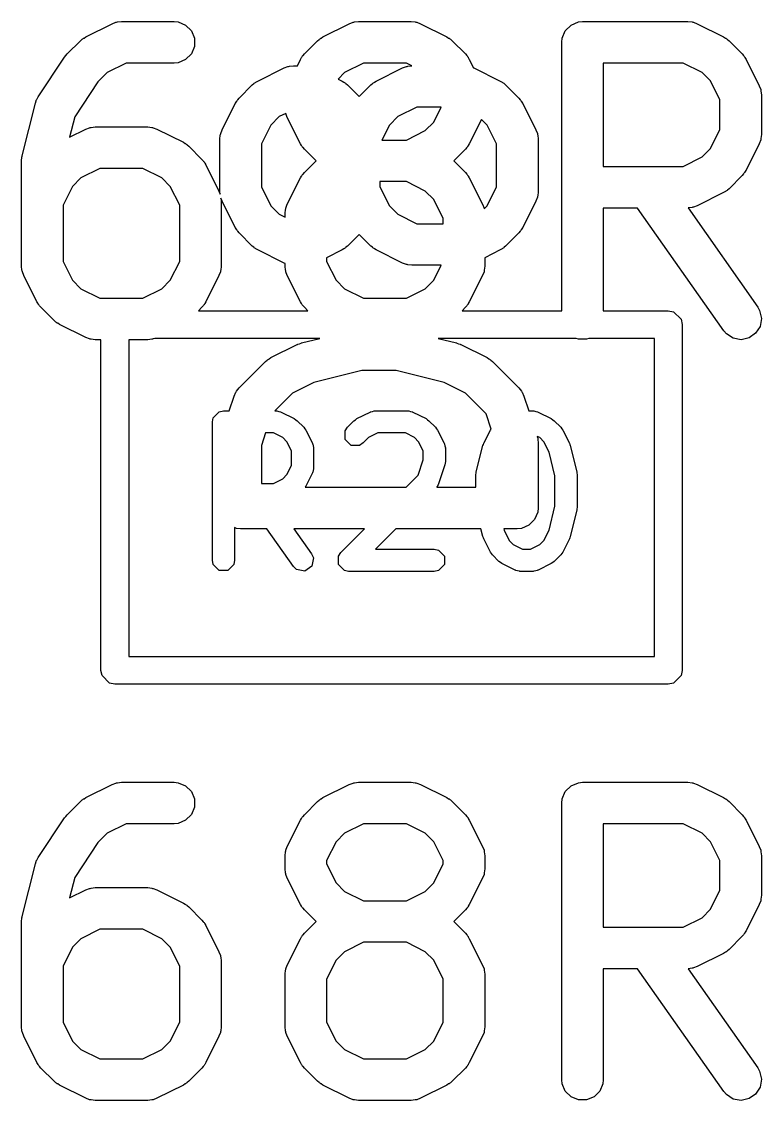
# Model space of a CAD drawing. Header units: inches. Extents: x 4.11 to 10.25, y -6.46 to -1.35.
# Drawn here: x 5.2082 to 5.3135, y -5.5189 to -5.3653 of the extents above; entities that cross this region are included whole.
import ezdxf

# ---------------------------------------------------------------- set-up
doc = ezdxf.new("R2010")
doc.units = ezdxf.units.IN
doc.header["$MEASUREMENT"] = 0
doc.layers.add('BLACK', color=250, linetype='CONTINUOUS')

msp = doc.modelspace()

# ---------------------------------------------------------------- linework, layer by layer
at = {"layer": 'BLACK', "linetype": 'CONTINUOUS'}
for p, q in [((5.21732, -5.36753), (5.22107, -5.36566)), ((5.22107, -5.36566), (5.22161, -5.36545)), ((5.22161, -5.36545), (5.22172, -5.36544)), ((5.22172, -5.36544), (5.22182, -5.3654)), ((5.22182, -5.3654), (5.22239, -5.36535)), ((5.22239, -5.36535), (5.22989, -5.36535)), ((5.22989, -5.36535), (5.23047, -5.3654)), ((5.23047, -5.3654), (5.23153, -5.36584)), ((5.23153, -5.36584), (5.23235, -5.36666)), ((5.25107, -5.36753), (5.25482, -5.36566)), ((5.25482, -5.36566), (5.25536, -5.36545)), ((5.25536, -5.36545), (5.25547, -5.36544)), ((5.25547, -5.36544), (5.25556, -5.3654)), ((5.25556, -5.3654), (5.25614, -5.36535)), ((5.25614, -5.36535), (5.26364, -5.36535)), ((5.26364, -5.36535), (5.26421, -5.3654)), ((5.26421, -5.3654), (5.26431, -5.36544)), ((5.26431, -5.36544), (5.26442, -5.36545)), ((5.26442, -5.36545), (5.26496, -5.36566)), ((5.26496, -5.36566), (5.26871, -5.36753)), ((5.28556, -5.36666), (5.28637, -5.36584)), ((5.28637, -5.36584), (5.28743, -5.3654)), ((5.28743, -5.3654), (5.28801, -5.36535)), ((5.28801, -5.36535), (5.30301, -5.36535)), ((5.30301, -5.36535), (5.30359, -5.3654)), ((5.30359, -5.3654), (5.30368, -5.36544)), ((5.30368, -5.36544), (5.30379, -5.36545)), ((5.30379, -5.36545), (5.30433, -5.36566)), ((5.30433, -5.36566), (5.30808, -5.36753)), ((5.21678, -5.3679), (5.21683, -5.36784)), ((5.21683, -5.36784), (5.21692, -5.36779)), ((5.21692, -5.36779), (5.217, -5.36772)), ((5.217, -5.36772), (5.21708, -5.36769)), ((5.21708, -5.36769), (5.21732, -5.36753)), ((5.23235, -5.36666), (5.23279, -5.36772)), ((5.23279, -5.36772), (5.23279, -5.36888)), ((5.25053, -5.3679), (5.25058, -5.36784)), ((5.25058, -5.36784), (5.25067, -5.36779)), ((5.25067, -5.36779), (5.25075, -5.36772)), ((5.25075, -5.36772), (5.25082, -5.36769)), ((5.25082, -5.36769), (5.25107, -5.36753)), ((5.26871, -5.36753), (5.26896, -5.36769)), ((5.26896, -5.36769), (5.26903, -5.36772)), ((5.26903, -5.36772), (5.26911, -5.36779)), ((5.26911, -5.36779), (5.2692, -5.36784)), ((5.2692, -5.36784), (5.26925, -5.3679)), ((5.28506, -5.3683), (5.28511, -5.36772)), ((5.28511, -5.36772), (5.28556, -5.36666)), ((5.30808, -5.36753), (5.30833, -5.36769)), ((5.30833, -5.36769), (5.3084, -5.36772)), ((5.3084, -5.36772), (5.30848, -5.36779)), ((5.30848, -5.36779), (5.30857, -5.36784)), ((5.30857, -5.36784), (5.30862, -5.3679)), ((5.21468, -5.36996), (5.21656, -5.36809)), ((5.21656, -5.36809), (5.21678, -5.3679)), ((5.23279, -5.36888), (5.23235, -5.36994)), ((5.24843, -5.36996), (5.2503, -5.36809)), ((5.2503, -5.36809), (5.25053, -5.3679)), ((5.26925, -5.3679), (5.26948, -5.36809)), ((5.26948, -5.36809), (5.27135, -5.36996)), ((5.28506, -5.4065), (5.28506, -5.3683)), ((5.30862, -5.3679), (5.30885, -5.36809)), ((5.30885, -5.36809), (5.31072, -5.36996)), ((5.21056, -5.37604), (5.21431, -5.37041)), ((5.21431, -5.37041), (5.21449, -5.37019)), ((5.21431, -5.37041), (5.21431, -5.37041)), ((5.21431, -5.37041), (5.21431, -5.37041)), ((5.21449, -5.37019), (5.21468, -5.36996)), ((5.21468, -5.36996), (5.21468, -5.36996)), ((5.21468, -5.36996), (5.21468, -5.36996)), ((5.23153, -5.37076), (5.23047, -5.3712)), ((5.23235, -5.36994), (5.23153, -5.37076)), ((5.24743, -5.37163), (5.24787, -5.37073)), ((5.24787, -5.37073), (5.24803, -5.37048)), ((5.24803, -5.37048), (5.24806, -5.37041)), ((5.24806, -5.37041), (5.24813, -5.37033)), ((5.24813, -5.37033), (5.24818, -5.37024)), ((5.24818, -5.37024), (5.24824, -5.37019)), ((5.24824, -5.37019), (5.24843, -5.36996)), ((5.27135, -5.36996), (5.27154, -5.37019)), ((5.27154, -5.37019), (5.2716, -5.37024)), ((5.2716, -5.37024), (5.27165, -5.37033)), ((5.27165, -5.37033), (5.27172, -5.37041)), ((5.27172, -5.37041), (5.27175, -5.37048)), ((5.27175, -5.37048), (5.2719, -5.37073)), ((5.2719, -5.37073), (5.2725, -5.37192)), ((5.31072, -5.36996), (5.31091, -5.37019)), ((5.31091, -5.37019), (5.31097, -5.37024)), ((5.31097, -5.37024), (5.31102, -5.37033)), ((5.31102, -5.37033), (5.31109, -5.37041)), ((5.31109, -5.37041), (5.31112, -5.37048)), ((5.31112, -5.37048), (5.31127, -5.37073)), ((5.31127, -5.37073), (5.31315, -5.37448)), ((5.22309, -5.37125), (5.22039, -5.3726)), ((5.22989, -5.37125), (5.22309, -5.37125)), ((5.23047, -5.3712), (5.22989, -5.37125)), ((5.24179, -5.37381), (5.24554, -5.37194)), ((5.24554, -5.37194), (5.24608, -5.37173)), ((5.24608, -5.37173), (5.24619, -5.37172)), ((5.24619, -5.37172), (5.24629, -5.37168)), ((5.24629, -5.37168), (5.24686, -5.37163)), ((5.24686, -5.37163), (5.24743, -5.37163)), ((5.25684, -5.37125), (5.25414, -5.3726)), ((5.26294, -5.37125), (5.25684, -5.37125)), ((5.25866, -5.37381), (5.26241, -5.37194)), ((5.26241, -5.37194), (5.26295, -5.37173)), ((5.2637, -5.37163), (5.26294, -5.37125)), ((5.26295, -5.37173), (5.26306, -5.37172)), ((5.26306, -5.37172), (5.26316, -5.37168)), ((5.26316, -5.37168), (5.2637, -5.37163)), ((5.2725, -5.37192), (5.27255, -5.37194)), ((5.27255, -5.37194), (5.2763, -5.37381)), ((5.30231, -5.37125), (5.29096, -5.37125)), ((5.29096, -5.37125), (5.29096, -5.38597)), ((5.30501, -5.3726), (5.30231, -5.37125)), ((5.21906, -5.37393), (5.21576, -5.37889)), ((5.22039, -5.3726), (5.21906, -5.37393)), ((5.24139, -5.37406), (5.24147, -5.374)), ((5.24147, -5.374), (5.24154, -5.37397)), ((5.24154, -5.37397), (5.24179, -5.37381)), ((5.25414, -5.3726), (5.25322, -5.37352)), ((5.25322, -5.37352), (5.25381, -5.37381)), ((5.25381, -5.37381), (5.25405, -5.37397)), ((5.25405, -5.37397), (5.25413, -5.374)), ((5.25413, -5.374), (5.25421, -5.37406)), ((5.25826, -5.37406), (5.25834, -5.374)), ((5.25834, -5.374), (5.25842, -5.37397)), ((5.25842, -5.37397), (5.25866, -5.37381)), ((5.2763, -5.37381), (5.27655, -5.37397)), ((5.27655, -5.37397), (5.27662, -5.374)), ((5.27662, -5.374), (5.2767, -5.37406)), ((5.30621, -5.3738), (5.30501, -5.3726)), ((5.30756, -5.3765), (5.30621, -5.3738)), ((5.23915, -5.37624), (5.24102, -5.37437)), ((5.24102, -5.37437), (5.24125, -5.37418)), ((5.24125, -5.37418), (5.2413, -5.37412)), ((5.2413, -5.37412), (5.24139, -5.37406)), ((5.25421, -5.37406), (5.2543, -5.37412)), ((5.2543, -5.37412), (5.25435, -5.37418)), ((5.25435, -5.37418), (5.25457, -5.37437)), ((5.25457, -5.37437), (5.25624, -5.37603)), ((5.25624, -5.37603), (5.2579, -5.37437)), ((5.2579, -5.37437), (5.25812, -5.37418)), ((5.25812, -5.37418), (5.25817, -5.37412)), ((5.25817, -5.37412), (5.25826, -5.37406)), ((5.2767, -5.37406), (5.27679, -5.37412)), ((5.27679, -5.37412), (5.27684, -5.37418)), ((5.27684, -5.37418), (5.27707, -5.37437)), ((5.27707, -5.37437), (5.27895, -5.37624)), ((5.31315, -5.37448), (5.31336, -5.37502)), ((5.31336, -5.37502), (5.31336, -5.37512)), ((5.31336, -5.37512), (5.3134, -5.37522)), ((5.3134, -5.37522), (5.31346, -5.3758)), ((5.20828, -5.38446), (5.21016, -5.37696)), ((5.21016, -5.37696), (5.21028, -5.37662)), ((5.21028, -5.37662), (5.21029, -5.37655)), ((5.21029, -5.37655), (5.21033, -5.37648)), ((5.21033, -5.37648), (5.21035, -5.37641)), ((5.21035, -5.37641), (5.21039, -5.37635)), ((5.21039, -5.37635), (5.21056, -5.37604)), ((5.23672, -5.38076), (5.2386, -5.37701)), ((5.2386, -5.37701), (5.23875, -5.37676)), ((5.23875, -5.37676), (5.23878, -5.37669)), ((5.23878, -5.37669), (5.23885, -5.37661)), ((5.23885, -5.37661), (5.23891, -5.37652)), ((5.23891, -5.37652), (5.23896, -5.37647)), ((5.23896, -5.37647), (5.23915, -5.37624)), ((5.27895, -5.37624), (5.27913, -5.37647)), ((5.27913, -5.37647), (5.27919, -5.37652)), ((5.27919, -5.37652), (5.27925, -5.37661)), ((5.27925, -5.37661), (5.27931, -5.37669)), ((5.27931, -5.37669), (5.27934, -5.37676)), ((5.27934, -5.37676), (5.2795, -5.37701)), ((5.2795, -5.37701), (5.28137, -5.38076)), ((5.30756, -5.38073), (5.30756, -5.3765)), ((5.31346, -5.3758), (5.31346, -5.38142)), ((5.24579, -5.37842), (5.24486, -5.37888)), ((5.24579, -5.37845), (5.24579, -5.37842)), ((5.246, -5.37899), (5.24579, -5.37845)), ((5.26443, -5.37753), (5.26173, -5.37888)), ((5.26791, -5.37753), (5.26443, -5.37753)), ((5.26684, -5.37967), (5.26791, -5.37753)), ((5.21576, -5.37889), (5.21503, -5.3818)), ((5.24366, -5.38008), (5.24232, -5.38277)), ((5.24486, -5.37888), (5.24366, -5.38008)), ((5.24787, -5.38274), (5.246, -5.37899)), ((5.26054, -5.38008), (5.25947, -5.38222)), ((5.26173, -5.37888), (5.26054, -5.38008)), ((5.26564, -5.38087), (5.26684, -5.37967)), ((5.27364, -5.37928), (5.2719, -5.38274)), ((5.27443, -5.38008), (5.27364, -5.37928)), ((5.27578, -5.38277), (5.27443, -5.38008)), ((5.21503, -5.3818), (5.21732, -5.38066)), ((5.21732, -5.38066), (5.21786, -5.38045)), ((5.21786, -5.38045), (5.21797, -5.38044)), ((5.21797, -5.38044), (5.21807, -5.3804)), ((5.21807, -5.3804), (5.21864, -5.38035)), ((5.21864, -5.38035), (5.22614, -5.38035)), ((5.22614, -5.38035), (5.22672, -5.3804)), ((5.22672, -5.3804), (5.22682, -5.38044)), ((5.22682, -5.38044), (5.22692, -5.38045)), ((5.22692, -5.38045), (5.22746, -5.38066)), ((5.22746, -5.38066), (5.23121, -5.38253)), ((5.23641, -5.38208), (5.23647, -5.3815)), ((5.23647, -5.3815), (5.23651, -5.3814)), ((5.23651, -5.3814), (5.23652, -5.3813)), ((5.23652, -5.3813), (5.23672, -5.38076)), ((5.26294, -5.38222), (5.26564, -5.38087)), ((5.28137, -5.38076), (5.28158, -5.3813)), ((5.28158, -5.3813), (5.28159, -5.3814)), ((5.28159, -5.3814), (5.28163, -5.3815)), ((5.28163, -5.3815), (5.28169, -5.38208)), ((5.30621, -5.38342), (5.30756, -5.38073)), ((5.31346, -5.38142), (5.3134, -5.382)), ((5.23121, -5.38253), (5.23146, -5.38269)), ((5.23146, -5.38269), (5.23153, -5.38272)), ((5.23153, -5.38272), (5.23161, -5.38278)), ((5.23161, -5.38278), (5.2317, -5.38284)), ((5.2317, -5.38284), (5.23175, -5.3829)), ((5.23175, -5.3829), (5.23198, -5.38308)), ((5.23198, -5.38308), (5.23386, -5.38496)), ((5.23641, -5.38958), (5.23641, -5.38208)), ((5.24232, -5.38277), (5.24232, -5.38888)), ((5.24803, -5.38299), (5.24787, -5.38274)), ((5.24806, -5.38306), (5.24803, -5.38299)), ((5.24813, -5.38314), (5.24806, -5.38306)), ((5.24818, -5.38323), (5.24813, -5.38314)), ((5.25947, -5.38222), (5.26294, -5.38222)), ((5.27165, -5.38314), (5.2716, -5.38323)), ((5.27172, -5.38306), (5.27165, -5.38314)), ((5.27175, -5.38299), (5.27172, -5.38306)), ((5.2719, -5.38274), (5.27175, -5.38299)), ((5.27578, -5.38888), (5.27578, -5.38277)), ((5.28169, -5.38208), (5.28169, -5.38958)), ((5.31315, -5.38274), (5.31127, -5.38649)), ((5.31336, -5.3822), (5.31315, -5.38274)), ((5.3134, -5.382), (5.31336, -5.3821)), ((5.31336, -5.3821), (5.31336, -5.3822)), ((5.20823, -5.38481), (5.20825, -5.3846)), ((5.20825, -5.3846), (5.20827, -5.38456)), ((5.20827, -5.38456), (5.20828, -5.38446)), ((5.24824, -5.38328), (5.24818, -5.38323)), ((5.24843, -5.38351), (5.24824, -5.38328)), ((5.25009, -5.38517), (5.24843, -5.38351)), ((5.27135, -5.38351), (5.26969, -5.38517)), ((5.27154, -5.38328), (5.27135, -5.38351)), ((5.2716, -5.38323), (5.27154, -5.38328)), ((5.30231, -5.38597), (5.30501, -5.38462)), ((5.30501, -5.38462), (5.30621, -5.38342)), ((5.20819, -5.38517), (5.2082, -5.38507)), ((5.20819, -5.40017), (5.20819, -5.38517)), ((5.2082, -5.38503), (5.20823, -5.38481)), ((5.2082, -5.38507), (5.2082, -5.38503)), ((5.21934, -5.38625), (5.21664, -5.3876)), ((5.22545, -5.38625), (5.21934, -5.38625)), ((5.22814, -5.3876), (5.22545, -5.38625)), ((5.23386, -5.38496), (5.23404, -5.38519)), ((5.23404, -5.38519), (5.2341, -5.38524)), ((5.2341, -5.38524), (5.23416, -5.38533)), ((5.23416, -5.38533), (5.23422, -5.38541)), ((5.23422, -5.38541), (5.23425, -5.38548)), ((5.23425, -5.38548), (5.23441, -5.38573)), ((5.23441, -5.38573), (5.23628, -5.38948)), ((5.24843, -5.38683), (5.25009, -5.38517)), ((5.26969, -5.38517), (5.27135, -5.38683)), ((5.29096, -5.38597), (5.30231, -5.38597)), ((5.21664, -5.3876), (5.21545, -5.3888)), ((5.22934, -5.3888), (5.22814, -5.3876)), ((5.246, -5.39135), (5.24787, -5.3876)), ((5.24787, -5.3876), (5.24803, -5.38735)), ((5.24803, -5.38735), (5.24806, -5.38728)), ((5.24806, -5.38728), (5.24813, -5.3872)), ((5.24813, -5.3872), (5.24818, -5.38711)), ((5.24818, -5.38711), (5.24824, -5.38706)), ((5.24824, -5.38706), (5.24843, -5.38683)), ((5.27135, -5.38683), (5.27154, -5.38706)), ((5.27154, -5.38706), (5.2716, -5.38711)), ((5.2716, -5.38711), (5.27165, -5.3872)), ((5.27165, -5.3872), (5.27172, -5.38728)), ((5.27172, -5.38728), (5.27175, -5.38735)), ((5.27175, -5.38735), (5.2719, -5.3876)), ((5.2719, -5.3876), (5.27378, -5.39135)), ((5.31072, -5.38726), (5.30885, -5.38914)), ((5.31091, -5.38703), (5.31072, -5.38726)), ((5.31097, -5.38698), (5.31091, -5.38703)), ((5.31102, -5.38689), (5.31097, -5.38698)), ((5.31109, -5.38681), (5.31102, -5.38689)), ((5.31112, -5.38674), (5.31109, -5.38681)), ((5.31127, -5.38649), (5.31112, -5.38674)), ((5.21545, -5.3888), (5.2141, -5.39149)), ((5.23069, -5.39149), (5.22934, -5.3888)), ((5.24232, -5.38888), (5.24366, -5.39158)), ((5.26294, -5.38813), (5.25919, -5.38813)), ((5.25919, -5.38813), (5.25919, -5.38888)), ((5.25919, -5.38888), (5.26054, -5.39158)), ((5.26564, -5.38947), (5.26294, -5.38813)), ((5.27443, -5.39158), (5.27578, -5.38888)), ((5.30862, -5.38932), (5.30857, -5.38938)), ((5.30885, -5.38914), (5.30862, -5.38932)), ((5.23628, -5.38948), (5.23644, -5.38989)), ((5.23644, -5.38989), (5.23641, -5.38958)), ((5.23672, -5.3909), (5.23656, -5.39049)), ((5.23656, -5.39049), (5.2366, -5.3908)), ((5.2366, -5.3908), (5.2366, -5.40017)), ((5.2386, -5.39465), (5.23672, -5.3909)), ((5.26684, -5.39067), (5.26564, -5.38947)), ((5.26819, -5.39337), (5.26684, -5.39067)), ((5.28137, -5.3909), (5.2795, -5.39465)), ((5.28158, -5.39036), (5.28137, -5.3909)), ((5.28159, -5.39025), (5.28158, -5.39036)), ((5.28163, -5.39015), (5.28159, -5.39025)), ((5.28169, -5.38958), (5.28163, -5.39015)), ((5.30808, -5.38969), (5.30433, -5.39156)), ((5.30833, -5.38953), (5.30808, -5.38969)), ((5.3084, -5.3895), (5.30833, -5.38953)), ((5.30848, -5.38944), (5.3084, -5.3895)), ((5.30857, -5.38938), (5.30848, -5.38944)), ((5.2141, -5.39149), (5.2141, -5.39947)), ((5.23069, -5.39947), (5.23069, -5.39149)), ((5.24366, -5.39158), (5.24486, -5.39277)), ((5.24569, -5.39267), (5.24574, -5.3921)), ((5.24574, -5.3921), (5.24579, -5.392)), ((5.24579, -5.39189), (5.246, -5.39135)), ((5.24579, -5.392), (5.24579, -5.39189)), ((5.26054, -5.39158), (5.26173, -5.39277)), ((5.27378, -5.39135), (5.27399, -5.39189)), ((5.27399, -5.39189), (5.27399, -5.392)), ((5.27399, -5.392), (5.274, -5.39201)), ((5.274, -5.39201), (5.27443, -5.39158)), ((5.29585, -5.39188), (5.29096, -5.39188)), ((5.29096, -5.39188), (5.29096, -5.4065)), ((5.30809, -5.40936), (5.29585, -5.39188)), ((5.30359, -5.39182), (5.30305, -5.39187)), ((5.30305, -5.39187), (5.31293, -5.40598)), ((5.30368, -5.39178), (5.30359, -5.39182)), ((5.30379, -5.39177), (5.30368, -5.39178)), ((5.30433, -5.39156), (5.30379, -5.39177)), ((5.24486, -5.39277), (5.24569, -5.39319)), ((5.24569, -5.39319), (5.24569, -5.39267)), ((5.26173, -5.39277), (5.26443, -5.39412)), ((5.26819, -5.39412), (5.26819, -5.39337)), ((5.23875, -5.39489), (5.2386, -5.39465)), ((5.23878, -5.39497), (5.23875, -5.39489)), ((5.23885, -5.39505), (5.23878, -5.39497)), ((5.23891, -5.39514), (5.23885, -5.39505)), ((5.23896, -5.39519), (5.23891, -5.39514)), ((5.23915, -5.39541), (5.23896, -5.39519)), ((5.24102, -5.39729), (5.23915, -5.39541)), ((5.26443, -5.39412), (5.26819, -5.39412)), ((5.27895, -5.39541), (5.27707, -5.39729)), ((5.27913, -5.39519), (5.27895, -5.39541)), ((5.27919, -5.39514), (5.27913, -5.39519)), ((5.27925, -5.39505), (5.27919, -5.39514)), ((5.27931, -5.39497), (5.27925, -5.39505)), ((5.27934, -5.39489), (5.27931, -5.39497)), ((5.2795, -5.39465), (5.27934, -5.39489)), ((5.25624, -5.39563), (5.25457, -5.39729)), ((5.2579, -5.39729), (5.25624, -5.39563)), ((5.24125, -5.39747), (5.24102, -5.39729)), ((5.2413, -5.39753), (5.24125, -5.39747)), ((5.24139, -5.39759), (5.2413, -5.39753)), ((5.24147, -5.39766), (5.24139, -5.39759)), ((5.24154, -5.39769), (5.24147, -5.39766)), ((5.24179, -5.39784), (5.24154, -5.39769)), ((5.24554, -5.39972), (5.24179, -5.39784)), ((5.25381, -5.39784), (5.25159, -5.39895)), ((5.25405, -5.39769), (5.25381, -5.39784)), ((5.25413, -5.39766), (5.25405, -5.39769)), ((5.25421, -5.39759), (5.25413, -5.39766)), ((5.2543, -5.39753), (5.25421, -5.39759)), ((5.25435, -5.39747), (5.2543, -5.39753)), ((5.25457, -5.39729), (5.25435, -5.39747)), ((5.25812, -5.39747), (5.2579, -5.39729)), ((5.25817, -5.39753), (5.25812, -5.39747)), ((5.25826, -5.39759), (5.25817, -5.39753)), ((5.25834, -5.39766), (5.25826, -5.39759)), ((5.25842, -5.39769), (5.25834, -5.39766)), ((5.25866, -5.39784), (5.25842, -5.39769)), ((5.26241, -5.39972), (5.25866, -5.39784)), ((5.2763, -5.39784), (5.27409, -5.39895)), ((5.27655, -5.39769), (5.2763, -5.39784)), ((5.27662, -5.39766), (5.27655, -5.39769)), ((5.2767, -5.39759), (5.27662, -5.39766)), ((5.27679, -5.39753), (5.2767, -5.39759)), ((5.27684, -5.39747), (5.27679, -5.39753)), ((5.27707, -5.39729), (5.27684, -5.39747)), ((5.2141, -5.39947), (5.21545, -5.40217)), ((5.22934, -5.40217), (5.23069, -5.39947)), ((5.24569, -5.39977), (5.24554, -5.39972)), ((5.24569, -5.40017), (5.24569, -5.39977)), ((5.25159, -5.39895), (5.25159, -5.39947)), ((5.25159, -5.39947), (5.25294, -5.40217)), ((5.26295, -5.39992), (5.26241, -5.39972)), ((5.26306, -5.39993), (5.26295, -5.39992)), ((5.26316, -5.39997), (5.26306, -5.39993)), ((5.26373, -5.40003), (5.26316, -5.39997)), ((5.26791, -5.40003), (5.26373, -5.40003)), ((5.26684, -5.40217), (5.26791, -5.40003)), ((5.27409, -5.39895), (5.27409, -5.40017)), ((5.20825, -5.40075), (5.20819, -5.40017)), ((5.20829, -5.40084), (5.20825, -5.40075)), ((5.2083, -5.40095), (5.20829, -5.40084)), ((5.2085, -5.40149), (5.2083, -5.40095)), ((5.21038, -5.40524), (5.2085, -5.40149)), ((5.23628, -5.40149), (5.23441, -5.40524)), ((5.23649, -5.40095), (5.23628, -5.40149)), ((5.2365, -5.40084), (5.23649, -5.40095)), ((5.23654, -5.40075), (5.2365, -5.40084)), ((5.2366, -5.40017), (5.23654, -5.40075)), ((5.24574, -5.40075), (5.24569, -5.40017)), ((5.24579, -5.40084), (5.24574, -5.40075)), ((5.24579, -5.40095), (5.24579, -5.40084)), ((5.246, -5.40149), (5.24579, -5.40095)), ((5.24787, -5.40524), (5.246, -5.40149)), ((5.27378, -5.40149), (5.2719, -5.40524)), ((5.27399, -5.40095), (5.27378, -5.40149)), ((5.27403, -5.40075), (5.27399, -5.40084)), ((5.27399, -5.40084), (5.27399, -5.40095)), ((5.27409, -5.40017), (5.27403, -5.40075)), ((5.21545, -5.40217), (5.21664, -5.40337)), ((5.22814, -5.40337), (5.22934, -5.40217)), ((5.25294, -5.40217), (5.25414, -5.40337)), ((5.26564, -5.40337), (5.26684, -5.40217)), ((5.21664, -5.40337), (5.21934, -5.40472)), ((5.21934, -5.40472), (5.22545, -5.40472)), ((5.22545, -5.40472), (5.22814, -5.40337)), ((5.25414, -5.40337), (5.25684, -5.40472)), ((5.25684, -5.40472), (5.26294, -5.40472)), ((5.26294, -5.40472), (5.26564, -5.40337)), ((5.21054, -5.40549), (5.21038, -5.40524)), ((5.21057, -5.40556), (5.21054, -5.40549)), ((5.21063, -5.40564), (5.21057, -5.40556)), ((5.21069, -5.40573), (5.21063, -5.40564)), ((5.21075, -5.40578), (5.21069, -5.40573)), ((5.21093, -5.40601), (5.21075, -5.40578)), ((5.21281, -5.40788), (5.21093, -5.40601)), ((5.23386, -5.40601), (5.23337, -5.4065)), ((5.23404, -5.40578), (5.23386, -5.40601)), ((5.2341, -5.40573), (5.23404, -5.40578)), ((5.23416, -5.40564), (5.2341, -5.40573)), ((5.23422, -5.40556), (5.23416, -5.40564)), ((5.23425, -5.40549), (5.23422, -5.40556)), ((5.23441, -5.40524), (5.23425, -5.40549)), ((5.24803, -5.40549), (5.24787, -5.40524)), ((5.24806, -5.40556), (5.24803, -5.40549)), ((5.24813, -5.40564), (5.24806, -5.40556)), ((5.24818, -5.40573), (5.24813, -5.40564)), ((5.24824, -5.40578), (5.24818, -5.40573)), ((5.24843, -5.40601), (5.24824, -5.40578)), ((5.24892, -5.4065), (5.24843, -5.40601)), ((5.27135, -5.40601), (5.27086, -5.4065)), ((5.27154, -5.40578), (5.27135, -5.40601)), ((5.2716, -5.40573), (5.27154, -5.40578)), ((5.27165, -5.40564), (5.2716, -5.40573)), ((5.27172, -5.40556), (5.27165, -5.40564)), ((5.27175, -5.40549), (5.27172, -5.40556)), ((5.2719, -5.40524), (5.27175, -5.40549)), ((5.31293, -5.40598), (5.31321, -5.40648)), ((5.23337, -5.4065), (5.24892, -5.4065)), ((5.27086, -5.4065), (5.28506, -5.4065)), ((5.29096, -5.4065), (5.3002, -5.4065)), ((5.3002, -5.4065), (5.30095, -5.40665)), ((5.30095, -5.40665), (5.30202, -5.40771)), ((5.30202, -5.40771), (5.30217, -5.40846)), ((5.31321, -5.40648), (5.31346, -5.40761)), ((5.31346, -5.40761), (5.31326, -5.40874)), ((5.21303, -5.40807), (5.21281, -5.40788)), ((5.21308, -5.40813), (5.21303, -5.40807)), ((5.21317, -5.40818), (5.21308, -5.40813)), ((5.21325, -5.40825), (5.21317, -5.40818)), ((5.21333, -5.40828), (5.21325, -5.40825)), ((5.21357, -5.40844), (5.21333, -5.40828)), ((5.21732, -5.41031), (5.21357, -5.40844)), ((5.30217, -5.40846), (5.30217, -5.45768)), ((5.31326, -5.40874), (5.31264, -5.40971)), ((5.21786, -5.41052), (5.21732, -5.41031)), ((5.21797, -5.41053), (5.21786, -5.41052)), ((5.21807, -5.41057), (5.21797, -5.41053)), ((5.21864, -5.41062), (5.21807, -5.41057)), ((5.21949, -5.41062), (5.21864, -5.41062)), ((5.21949, -5.45768), (5.21949, -5.41062)), ((5.22614, -5.41062), (5.22343, -5.41062)), ((5.22343, -5.41062), (5.22343, -5.45571)), ((5.22672, -5.41057), (5.22614, -5.41062)), ((5.22682, -5.41053), (5.22672, -5.41057)), ((5.22692, -5.41052), (5.22682, -5.41053)), ((5.22715, -5.41043), (5.22692, -5.41052)), ((5.25062, -5.41043), (5.22715, -5.41043)), ((5.24802, -5.41108), (5.25062, -5.41043)), ((5.28711, -5.41043), (5.26747, -5.41043)), ((5.26747, -5.41043), (5.27008, -5.41108)), ((5.28743, -5.41057), (5.28711, -5.41043)), ((5.28859, -5.41057), (5.28743, -5.41057)), ((5.28891, -5.41043), (5.28859, -5.41057)), ((5.29823, -5.41043), (5.28891, -5.41043)), ((5.29823, -5.45571), (5.29823, -5.41043)), ((5.30847, -5.4098), (5.30809, -5.40936)), ((5.30944, -5.41042), (5.30847, -5.4098)), ((5.31057, -5.41062), (5.30944, -5.41042)), ((5.3117, -5.41037), (5.31057, -5.41062)), ((5.31264, -5.40971), (5.3117, -5.41037)), ((5.24367, -5.41318), (5.24742, -5.41131)), ((5.24742, -5.41131), (5.24746, -5.41129)), ((5.24746, -5.41129), (5.24748, -5.41128)), ((5.24748, -5.41128), (5.24772, -5.41119)), ((5.24772, -5.41119), (5.24796, -5.4111)), ((5.24796, -5.4111), (5.24798, -5.4111)), ((5.24798, -5.4111), (5.24802, -5.41108)), ((5.27008, -5.41108), (5.27012, -5.4111)), ((5.27012, -5.4111), (5.27014, -5.4111)), ((5.27014, -5.4111), (5.27038, -5.41119)), ((5.27038, -5.41119), (5.27062, -5.41128)), ((5.27062, -5.41128), (5.27064, -5.41129)), ((5.27064, -5.41129), (5.27068, -5.41131)), ((5.27068, -5.41131), (5.27443, -5.41318)), ((5.23915, -5.41748), (5.2429, -5.41374)), ((5.2429, -5.41374), (5.24313, -5.41355)), ((5.24313, -5.41355), (5.24318, -5.41349)), ((5.24318, -5.41349), (5.24327, -5.41343)), ((5.24327, -5.41343), (5.24335, -5.41337)), ((5.24335, -5.41337), (5.24342, -5.41334)), ((5.24342, -5.41334), (5.24367, -5.41318)), ((5.27443, -5.41318), (5.27468, -5.41334)), ((5.27468, -5.41334), (5.27475, -5.41337)), ((5.27475, -5.41337), (5.27483, -5.41343)), ((5.27483, -5.41343), (5.27492, -5.41349)), ((5.27492, -5.41349), (5.27497, -5.41355)), ((5.27497, -5.41355), (5.2752, -5.41374)), ((5.2752, -5.41374), (5.27895, -5.41748)), ((5.2566, -5.41503), (5.24977, -5.41673)), ((5.2615, -5.41503), (5.2566, -5.41503)), ((5.26833, -5.41673), (5.2615, -5.41503)), ((5.24977, -5.41673), (5.24674, -5.41825)), ((5.27136, -5.41825), (5.26833, -5.41673)), ((5.23844, -5.41864), (5.23867, -5.41811)), ((5.23867, -5.41811), (5.23874, -5.41803)), ((5.23874, -5.41803), (5.23878, -5.41793)), ((5.23878, -5.41793), (5.23915, -5.41748)), ((5.24674, -5.41825), (5.24423, -5.42075)), ((5.27428, -5.42117), (5.27136, -5.41825)), ((5.27895, -5.41748), (5.27931, -5.41793)), ((5.27931, -5.41793), (5.27935, -5.41803)), ((5.27935, -5.41803), (5.27942, -5.41811)), ((5.27942, -5.41811), (5.27966, -5.41864)), ((5.23773, -5.42075), (5.23844, -5.41864)), ((5.27966, -5.41864), (5.28036, -5.42075)), ((5.23547, -5.42173), (5.23632, -5.42087)), ((5.23632, -5.42087), (5.23692, -5.42075)), ((5.23692, -5.42075), (5.23773, -5.42075)), ((5.24423, -5.42075), (5.24442, -5.42075)), ((5.24442, -5.42075), (5.2445, -5.42077)), ((5.2445, -5.42077), (5.24453, -5.42076)), ((5.24453, -5.42076), (5.24478, -5.42082)), ((5.24478, -5.42082), (5.24503, -5.42087)), ((5.24503, -5.42087), (5.24505, -5.4209)), ((5.24505, -5.4209), (5.24513, -5.42092)), ((5.24513, -5.42092), (5.247, -5.42186)), ((5.2559, -5.42186), (5.25778, -5.42092)), ((5.25778, -5.42092), (5.25786, -5.4209)), ((5.25786, -5.4209), (5.25788, -5.42087)), ((5.25788, -5.42087), (5.25813, -5.42082)), ((5.25813, -5.42082), (5.25837, -5.42076)), ((5.25837, -5.42076), (5.25841, -5.42077)), ((5.25841, -5.42077), (5.25848, -5.42075)), ((5.25848, -5.42075), (5.26317, -5.42075)), ((5.26317, -5.42075), (5.26325, -5.42077)), ((5.26325, -5.42077), (5.26328, -5.42076)), ((5.26328, -5.42076), (5.26353, -5.42082)), ((5.26353, -5.42082), (5.26377, -5.42087)), ((5.26377, -5.42087), (5.2638, -5.4209)), ((5.2638, -5.4209), (5.26387, -5.42092)), ((5.26387, -5.42092), (5.26575, -5.42186)), ((5.275, -5.42335), (5.27428, -5.42117)), ((5.28036, -5.42075), (5.28098, -5.42075)), ((5.28098, -5.42075), (5.28106, -5.42077)), ((5.28106, -5.42077), (5.28109, -5.42076)), ((5.28109, -5.42076), (5.28134, -5.42082)), ((5.28134, -5.42082), (5.28158, -5.42087)), ((5.28158, -5.42087), (5.28161, -5.4209)), ((5.28161, -5.4209), (5.28168, -5.42092)), ((5.28168, -5.42092), (5.28356, -5.42186)), ((5.23535, -5.42233), (5.23547, -5.42173)), ((5.23535, -5.44201), (5.23535, -5.42233)), ((5.247, -5.42186), (5.2472, -5.42201)), ((5.2472, -5.42201), (5.24741, -5.42215)), ((5.24741, -5.42215), (5.24835, -5.42309)), ((5.24835, -5.42309), (5.24849, -5.4233)), ((5.25422, -5.4236), (5.25456, -5.42309)), ((5.25456, -5.42309), (5.25549, -5.42215)), ((5.25549, -5.42215), (5.2557, -5.42201)), ((5.2557, -5.42201), (5.2559, -5.42186)), ((5.26575, -5.42186), (5.26595, -5.42201)), ((5.26595, -5.42201), (5.26616, -5.42215)), ((5.26616, -5.42215), (5.2671, -5.42309)), ((5.2671, -5.42309), (5.26724, -5.4233)), ((5.28356, -5.42186), (5.28376, -5.42201)), ((5.28376, -5.42201), (5.28397, -5.42215)), ((5.28397, -5.42215), (5.28491, -5.42309)), ((5.28491, -5.42309), (5.28505, -5.4233)), ((5.24291, -5.4239), (5.24232, -5.42568)), ((5.24405, -5.4239), (5.24291, -5.4239)), ((5.24536, -5.42456), (5.24405, -5.4239)), ((5.24594, -5.42514), (5.24536, -5.42456)), ((5.24849, -5.4233), (5.24864, -5.4235)), ((5.24864, -5.4235), (5.24958, -5.42537)), ((5.25422, -5.42481), (5.25422, -5.4236)), ((5.25754, -5.42456), (5.25678, -5.42532)), ((5.25886, -5.4239), (5.25754, -5.42456)), ((5.2628, -5.4239), (5.25886, -5.4239)), ((5.26411, -5.42456), (5.2628, -5.4239)), ((5.26469, -5.42514), (5.26411, -5.42456)), ((5.26724, -5.4233), (5.26739, -5.4235)), ((5.26739, -5.4235), (5.26833, -5.42537)), ((5.27395, -5.42537), (5.27489, -5.4235)), ((5.27489, -5.4235), (5.275, -5.42335)), ((5.28192, -5.42456), (5.28156, -5.42438)), ((5.28156, -5.42438), (5.2816, -5.42455)), ((5.2816, -5.42455), (5.28163, -5.42462)), ((5.28163, -5.42462), (5.28164, -5.42473)), ((5.2825, -5.42514), (5.28192, -5.42456)), ((5.28505, -5.4233), (5.2852, -5.4235)), ((5.2852, -5.4235), (5.28614, -5.42537)), ((5.24232, -5.42568), (5.24232, -5.43107)), ((5.2466, -5.42645), (5.24594, -5.42514)), ((5.24958, -5.42537), (5.2496, -5.42545)), ((5.2496, -5.42545), (5.24963, -5.42548)), ((5.24963, -5.42548), (5.24968, -5.42572)), ((5.24968, -5.42572), (5.24974, -5.42597)), ((5.24974, -5.42597), (5.24973, -5.426)), ((5.24973, -5.426), (5.24975, -5.42608)), ((5.24975, -5.42608), (5.24975, -5.42889)), ((5.25507, -5.42566), (5.25422, -5.42481)), ((5.25627, -5.42566), (5.25507, -5.42566)), ((5.25678, -5.42532), (5.25627, -5.42566)), ((5.26534, -5.42645), (5.26469, -5.42514)), ((5.26833, -5.42537), (5.26835, -5.42545)), ((5.26835, -5.42545), (5.26837, -5.42548)), ((5.26837, -5.42548), (5.26842, -5.42572)), ((5.26842, -5.42572), (5.26849, -5.42597)), ((5.26849, -5.42597), (5.26848, -5.426)), ((5.26848, -5.426), (5.26849, -5.42608)), ((5.26849, -5.42608), (5.26849, -5.42795)), ((5.27289, -5.42945), (5.27383, -5.4257)), ((5.27383, -5.4257), (5.2739, -5.42554)), ((5.2739, -5.42554), (5.27395, -5.42537)), ((5.28164, -5.42473), (5.28166, -5.42483)), ((5.28166, -5.42483), (5.28166, -5.42491)), ((5.28166, -5.42491), (5.28169, -5.4252)), ((5.28169, -5.4252), (5.28169, -5.43457)), ((5.28324, -5.42663), (5.2825, -5.42514)), ((5.28614, -5.42537), (5.28618, -5.42554)), ((5.28618, -5.42554), (5.28626, -5.4257)), ((5.28626, -5.4257), (5.2872, -5.42945)), ((5.2466, -5.42852), (5.2466, -5.42645)), ((5.26461, -5.42991), (5.26534, -5.4277)), ((5.26534, -5.4277), (5.26534, -5.42645)), ((5.28409, -5.43002), (5.28324, -5.42663)), ((5.24594, -5.42983), (5.2466, -5.42852)), ((5.24968, -5.42925), (5.24963, -5.42949)), ((5.24974, -5.429), (5.24968, -5.42925)), ((5.24975, -5.42889), (5.24973, -5.42897)), ((5.24973, -5.42897), (5.24974, -5.429)), ((5.26841, -5.42845), (5.26748, -5.43126)), ((5.26845, -5.4282), (5.26841, -5.42845)), ((5.26849, -5.42795), (5.26845, -5.4282)), ((5.24405, -5.43107), (5.24536, -5.43041)), ((5.24536, -5.43041), (5.24594, -5.42983)), ((5.24958, -5.42959), (5.24864, -5.43147)), ((5.2496, -5.42952), (5.24958, -5.42959)), ((5.24963, -5.42949), (5.2496, -5.42952)), ((5.2629, -5.43162), (5.26461, -5.42991)), ((5.27284, -5.42983), (5.27288, -5.42964)), ((5.27284, -5.43162), (5.27284, -5.42983)), ((5.27288, -5.42964), (5.27289, -5.42945)), ((5.28409, -5.43432), (5.28409, -5.43002)), ((5.2872, -5.42945), (5.2872, -5.42964)), ((5.2872, -5.42964), (5.28724, -5.42983)), ((5.28724, -5.42983), (5.28724, -5.43451)), ((5.24232, -5.43107), (5.24405, -5.43107)), ((5.24864, -5.43147), (5.24853, -5.43162)), ((5.24853, -5.43162), (5.2629, -5.43162)), ((5.2673, -5.43158), (5.26727, -5.43162)), ((5.26727, -5.43162), (5.27284, -5.43162)), ((5.26744, -5.43137), (5.2673, -5.43158)), ((5.26748, -5.43126), (5.26744, -5.43133)), ((5.26744, -5.43133), (5.26744, -5.43137)), ((5.28163, -5.43515), (5.28119, -5.43621)), ((5.28169, -5.43457), (5.28163, -5.43515)), ((5.28324, -5.43771), (5.28409, -5.43432)), ((5.2872, -5.4349), (5.28626, -5.43865)), ((5.28724, -5.43451), (5.2872, -5.4347)), ((5.2872, -5.4347), (5.2872, -5.4349)), ((5.28119, -5.43621), (5.28037, -5.43703)), ((5.23879, -5.43747), (5.2385, -5.43735)), ((5.2385, -5.43735), (5.2385, -5.44201)), ((5.23936, -5.43752), (5.23879, -5.43747)), ((5.24311, -5.43752), (5.23936, -5.43752)), ((5.24688, -5.44292), (5.24311, -5.43752)), ((5.257, -5.43752), (5.24695, -5.43752)), ((5.24695, -5.43752), (5.24946, -5.44111)), ((5.25362, -5.4409), (5.257, -5.43752)), ((5.26145, -5.43752), (5.25854, -5.44044)), ((5.27355, -5.43752), (5.26145, -5.43752)), ((5.27383, -5.43865), (5.27355, -5.43752)), ((5.27873, -5.43752), (5.27679, -5.43752)), ((5.27679, -5.43752), (5.27684, -5.43771)), ((5.27684, -5.43771), (5.27759, -5.43921)), ((5.27931, -5.43747), (5.27873, -5.43752)), ((5.28037, -5.43703), (5.27931, -5.43747)), ((5.2825, -5.43921), (5.28324, -5.43771)), ((5.2739, -5.4388), (5.27383, -5.43865)), ((5.27395, -5.43897), (5.2739, -5.4388)), ((5.27489, -5.44084), (5.27395, -5.43897)), ((5.27759, -5.43921), (5.27816, -5.43978)), ((5.27816, -5.43978), (5.27948, -5.44044)), ((5.28061, -5.44044), (5.28192, -5.43978)), ((5.28192, -5.43978), (5.2825, -5.43921)), ((5.28614, -5.43897), (5.2852, -5.44084)), ((5.28618, -5.4388), (5.28614, -5.43897)), ((5.28626, -5.43865), (5.28618, -5.4388)), ((5.24946, -5.44111), (5.24971, -5.44167)), ((5.25328, -5.44141), (5.25362, -5.4409)), ((5.25328, -5.44262), (5.25328, -5.44141)), ((5.25854, -5.44044), (5.26692, -5.44044)), ((5.26692, -5.44044), (5.26752, -5.44056)), ((5.26752, -5.44056), (5.26837, -5.44141)), ((5.26837, -5.44141), (5.26837, -5.44262)), ((5.27504, -5.44104), (5.27489, -5.44084)), ((5.27518, -5.44125), (5.27504, -5.44104)), ((5.27612, -5.44219), (5.27518, -5.44125)), ((5.27948, -5.44044), (5.28061, -5.44044)), ((5.28491, -5.44125), (5.28397, -5.44219)), ((5.28505, -5.44104), (5.28491, -5.44125)), ((5.2852, -5.44084), (5.28505, -5.44104)), ((5.23547, -5.44262), (5.23535, -5.44201)), ((5.23632, -5.44347), (5.23547, -5.44262)), ((5.23838, -5.44262), (5.23753, -5.44347)), ((5.2385, -5.44201), (5.23838, -5.44262)), ((5.24733, -5.44334), (5.24688, -5.44292)), ((5.2495, -5.44286), (5.24851, -5.44355)), ((5.24971, -5.44167), (5.2495, -5.44286)), ((5.25413, -5.44347), (5.25328, -5.44262)), ((5.26837, -5.44262), (5.26752, -5.44347)), ((5.27633, -5.44233), (5.27612, -5.44219)), ((5.27653, -5.44248), (5.27633, -5.44233)), ((5.2784, -5.44342), (5.27653, -5.44248)), ((5.28356, -5.44248), (5.28168, -5.44342)), ((5.28376, -5.44233), (5.28356, -5.44248)), ((5.28397, -5.44219), (5.28376, -5.44233)), ((5.23753, -5.44347), (5.23632, -5.44347)), ((5.24851, -5.44355), (5.24733, -5.44334)), ((5.25473, -5.44359), (5.25413, -5.44347)), ((5.26692, -5.44359), (5.25473, -5.44359)), ((5.26752, -5.44347), (5.26692, -5.44359)), ((5.27848, -5.44344), (5.2784, -5.44342)), ((5.2785, -5.44347), (5.27848, -5.44344)), ((5.27875, -5.44352), (5.2785, -5.44347)), ((5.27899, -5.44358), (5.27875, -5.44352)), ((5.27903, -5.44357), (5.27899, -5.44358)), ((5.27911, -5.44359), (5.27903, -5.44357)), ((5.28098, -5.44359), (5.27911, -5.44359)), ((5.28106, -5.44357), (5.28098, -5.44359)), ((5.28109, -5.44358), (5.28106, -5.44357)), ((5.28134, -5.44352), (5.28109, -5.44358)), ((5.28158, -5.44347), (5.28134, -5.44352)), ((5.28161, -5.44344), (5.28158, -5.44347)), ((5.28168, -5.44342), (5.28161, -5.44344)), ((5.22343, -5.45571), (5.29823, -5.45571)), ((5.21964, -5.45843), (5.21949, -5.45768)), ((5.2207, -5.4595), (5.21964, -5.45843)), ((5.30202, -5.45843), (5.30095, -5.4595)), ((5.30217, -5.45768), (5.30202, -5.45843)), ((5.22146, -5.45965), (5.2207, -5.4595)), ((5.3002, -5.45965), (5.22146, -5.45965)), ((5.30095, -5.4595), (5.3002, -5.45965)), ((5.22107, -5.47393), (5.22161, -5.47372)), ((5.22161, -5.47372), (5.22172, -5.47371)), ((5.22172, -5.47371), (5.22182, -5.47367)), ((5.22182, -5.47367), (5.22239, -5.47361)), ((5.22239, -5.47361), (5.22989, -5.47361)), ((5.22989, -5.47361), (5.23047, -5.47367)), ((5.23047, -5.47367), (5.23153, -5.47411)), ((5.25482, -5.47393), (5.25536, -5.47372)), ((5.25536, -5.47372), (5.25547, -5.47371)), ((5.25547, -5.47371), (5.25556, -5.47367)), ((5.25556, -5.47367), (5.25614, -5.47361)), ((5.25614, -5.47361), (5.26364, -5.47361)), ((5.26364, -5.47361), (5.26421, -5.47367)), ((5.26421, -5.47367), (5.26431, -5.47371)), ((5.26431, -5.47371), (5.26442, -5.47372)), ((5.26442, -5.47372), (5.26496, -5.47393)), ((5.28637, -5.47411), (5.28743, -5.47367)), ((5.28743, -5.47367), (5.28801, -5.47361)), ((5.28801, -5.47361), (5.30301, -5.47361)), ((5.30301, -5.47361), (5.30359, -5.47367)), ((5.30359, -5.47367), (5.30368, -5.47371)), ((5.30368, -5.47371), (5.30379, -5.47372)), ((5.30379, -5.47372), (5.30433, -5.47393)), ((5.21732, -5.4758), (5.22107, -5.47393)), ((5.23153, -5.47411), (5.23235, -5.47493)), ((5.23235, -5.47493), (5.23279, -5.47599)), ((5.25107, -5.4758), (5.25482, -5.47393)), ((5.26496, -5.47393), (5.26871, -5.4758)), ((5.28511, -5.47599), (5.28556, -5.47493)), ((5.28556, -5.47493), (5.28637, -5.47411)), ((5.30433, -5.47393), (5.30808, -5.4758)), ((5.21468, -5.47823), (5.21656, -5.47635)), ((5.21656, -5.47635), (5.21678, -5.47617)), ((5.21678, -5.47617), (5.21683, -5.47611)), ((5.21683, -5.47611), (5.21692, -5.47605)), ((5.21692, -5.47605), (5.217, -5.47599)), ((5.217, -5.47599), (5.21708, -5.47596)), ((5.21708, -5.47596), (5.21732, -5.4758)), ((5.23279, -5.47599), (5.23279, -5.47714)), ((5.24843, -5.47823), (5.2503, -5.47635)), ((5.2503, -5.47635), (5.25053, -5.47617)), ((5.25053, -5.47617), (5.25058, -5.47611)), ((5.25058, -5.47611), (5.25067, -5.47605)), ((5.25067, -5.47605), (5.25075, -5.47599)), ((5.25075, -5.47599), (5.25082, -5.47596)), ((5.25082, -5.47596), (5.25107, -5.4758)), ((5.26871, -5.4758), (5.26896, -5.47596)), ((5.26896, -5.47596), (5.26903, -5.47599)), ((5.26903, -5.47599), (5.26911, -5.47605)), ((5.26911, -5.47605), (5.2692, -5.47611)), ((5.2692, -5.47611), (5.26925, -5.47617)), ((5.26925, -5.47617), (5.26948, -5.47635)), ((5.26948, -5.47635), (5.27135, -5.47823)), ((5.28506, -5.47657), (5.28511, -5.47599)), ((5.28506, -5.51594), (5.28506, -5.47657)), ((5.30808, -5.4758), (5.30833, -5.47596)), ((5.30833, -5.47596), (5.3084, -5.47599)), ((5.3084, -5.47599), (5.30848, -5.47605)), ((5.30848, -5.47605), (5.30857, -5.47611)), ((5.30857, -5.47611), (5.30862, -5.47617)), ((5.30862, -5.47617), (5.30885, -5.47635)), ((5.30885, -5.47635), (5.31072, -5.47823)), ((5.21449, -5.47846), (5.21468, -5.47823)), ((5.21468, -5.47823), (5.21468, -5.47823)), ((5.21468, -5.47823), (5.21468, -5.47823)), ((5.23235, -5.47821), (5.23153, -5.47902)), ((5.23279, -5.47714), (5.23235, -5.47821)), ((5.24824, -5.47846), (5.24843, -5.47823)), ((5.27135, -5.47823), (5.27154, -5.47846)), ((5.31072, -5.47823), (5.31091, -5.47846)), ((5.21056, -5.4843), (5.21431, -5.47868)), ((5.21431, -5.47868), (5.21449, -5.47846)), ((5.21431, -5.47868), (5.21431, -5.47868)), ((5.21431, -5.47868), (5.21431, -5.47868)), ((5.22309, -5.47952), (5.22039, -5.48087)), ((5.22989, -5.47952), (5.22309, -5.47952)), ((5.23047, -5.47946), (5.22989, -5.47952)), ((5.23153, -5.47902), (5.23047, -5.47946)), ((5.246, -5.48275), (5.24787, -5.479)), ((5.24787, -5.479), (5.24803, -5.47875)), ((5.24803, -5.47875), (5.24806, -5.47868)), ((5.24806, -5.47868), (5.24813, -5.4786)), ((5.24813, -5.4786), (5.24818, -5.47851)), ((5.24818, -5.47851), (5.24824, -5.47846)), ((5.25684, -5.47952), (5.25414, -5.48087)), ((5.26294, -5.47952), (5.25684, -5.47952)), ((5.26564, -5.48087), (5.26294, -5.47952)), ((5.27154, -5.47846), (5.2716, -5.47851)), ((5.2716, -5.47851), (5.27165, -5.4786)), ((5.27165, -5.4786), (5.27172, -5.47868)), ((5.27172, -5.47868), (5.27175, -5.47875)), ((5.27175, -5.47875), (5.2719, -5.479)), ((5.2719, -5.479), (5.27378, -5.48275)), ((5.30231, -5.47952), (5.29096, -5.47952)), ((5.29096, -5.47952), (5.29096, -5.49424)), ((5.30501, -5.48087), (5.30231, -5.47952)), ((5.31091, -5.47846), (5.31097, -5.47851)), ((5.31097, -5.47851), (5.31102, -5.4786)), ((5.31102, -5.4786), (5.31109, -5.47868)), ((5.31109, -5.47868), (5.31112, -5.47875)), ((5.31112, -5.47875), (5.31127, -5.479)), ((5.31127, -5.479), (5.31315, -5.48275)), ((5.22039, -5.48087), (5.21906, -5.4822)), ((5.25414, -5.48087), (5.25294, -5.48207)), ((5.26684, -5.48207), (5.26564, -5.48087)), ((5.30621, -5.48207), (5.30501, -5.48087)), ((5.21906, -5.4822), (5.21576, -5.48715)), ((5.24579, -5.48329), (5.246, -5.48275)), ((5.25294, -5.48207), (5.25159, -5.48476)), ((5.26819, -5.48476), (5.26684, -5.48207)), ((5.27378, -5.48275), (5.27399, -5.48329)), ((5.30756, -5.48476), (5.30621, -5.48207)), ((5.31315, -5.48275), (5.31336, -5.48329)), ((5.21039, -5.48462), (5.21056, -5.4843)), ((5.24569, -5.48407), (5.24574, -5.48349)), ((5.24569, -5.48594), (5.24569, -5.48407)), ((5.24574, -5.48349), (5.24579, -5.48339)), ((5.24579, -5.48339), (5.24579, -5.48329)), ((5.27399, -5.48329), (5.27399, -5.48339)), ((5.27399, -5.48339), (5.27403, -5.48349)), ((5.27403, -5.48349), (5.27409, -5.48407)), ((5.27409, -5.48407), (5.27409, -5.48594)), ((5.31336, -5.48329), (5.31336, -5.48339)), ((5.31336, -5.48339), (5.3134, -5.48349)), ((5.3134, -5.48349), (5.31346, -5.48407)), ((5.31346, -5.48407), (5.31346, -5.48969)), ((5.20828, -5.49272), (5.21016, -5.48523)), ((5.21016, -5.48523), (5.21028, -5.48489)), ((5.21028, -5.48489), (5.21029, -5.48481)), ((5.21029, -5.48481), (5.21033, -5.48475)), ((5.21033, -5.48475), (5.21035, -5.48468)), ((5.21035, -5.48468), (5.21039, -5.48462)), ((5.24574, -5.48652), (5.24569, -5.48594)), ((5.25159, -5.48476), (5.25159, -5.48524)), ((5.25159, -5.48524), (5.25294, -5.48794)), ((5.26684, -5.48794), (5.26819, -5.48524)), ((5.26819, -5.48524), (5.26819, -5.48476)), ((5.27409, -5.48594), (5.27403, -5.48652)), ((5.30756, -5.48899), (5.30756, -5.48476)), ((5.21576, -5.48715), (5.21503, -5.49007)), ((5.24579, -5.48662), (5.24574, -5.48652)), ((5.24579, -5.48672), (5.24579, -5.48662)), ((5.246, -5.48726), (5.24579, -5.48672)), ((5.24787, -5.49101), (5.246, -5.48726)), ((5.27378, -5.48726), (5.2719, -5.49101)), ((5.27399, -5.48672), (5.27378, -5.48726)), ((5.27403, -5.48652), (5.27399, -5.48662)), ((5.27399, -5.48662), (5.27399, -5.48672)), ((5.21503, -5.49007), (5.21732, -5.48892)), ((5.21732, -5.48892), (5.21786, -5.48872)), ((5.21786, -5.48872), (5.21797, -5.48871)), ((5.21797, -5.48871), (5.21807, -5.48867)), ((5.21807, -5.48867), (5.21864, -5.48861)), ((5.21864, -5.48861), (5.22614, -5.48861)), ((5.22614, -5.48861), (5.22672, -5.48867)), ((5.22672, -5.48867), (5.22682, -5.48871)), ((5.22682, -5.48871), (5.22692, -5.48872)), ((5.22692, -5.48872), (5.22746, -5.48892)), ((5.22746, -5.48892), (5.23121, -5.4908)), ((5.25294, -5.48794), (5.25414, -5.48914)), ((5.25414, -5.48914), (5.25684, -5.49049)), ((5.26294, -5.49049), (5.26564, -5.48914)), ((5.26564, -5.48914), (5.26684, -5.48794)), ((5.30621, -5.49169), (5.30756, -5.48899)), ((5.25684, -5.49049), (5.26294, -5.49049)), ((5.31336, -5.49047), (5.31315, -5.49101)), ((5.3134, -5.49027), (5.31336, -5.49037)), ((5.31336, -5.49037), (5.31336, -5.49047)), ((5.31346, -5.48969), (5.3134, -5.49027)), ((5.23121, -5.4908), (5.23146, -5.49096)), ((5.23146, -5.49096), (5.23153, -5.49099)), ((5.23153, -5.49099), (5.23161, -5.49105)), ((5.23161, -5.49105), (5.2317, -5.49111)), ((5.2317, -5.49111), (5.23175, -5.49117)), ((5.23175, -5.49117), (5.23198, -5.49135)), ((5.23198, -5.49135), (5.23386, -5.49323)), ((5.24803, -5.49126), (5.24787, -5.49101)), ((5.24806, -5.49133), (5.24803, -5.49126)), ((5.24813, -5.49141), (5.24806, -5.49133)), ((5.24818, -5.4915), (5.24813, -5.49141)), ((5.24824, -5.49155), (5.24818, -5.4915)), ((5.24843, -5.49178), (5.24824, -5.49155)), ((5.25009, -5.49344), (5.24843, -5.49178)), ((5.27135, -5.49178), (5.26969, -5.49344)), ((5.27154, -5.49155), (5.27135, -5.49178)), ((5.2716, -5.4915), (5.27154, -5.49155)), ((5.27165, -5.49141), (5.2716, -5.4915)), ((5.27172, -5.49133), (5.27165, -5.49141)), ((5.27175, -5.49126), (5.27172, -5.49133)), ((5.2719, -5.49101), (5.27175, -5.49126)), ((5.30501, -5.49289), (5.30621, -5.49169)), ((5.31315, -5.49101), (5.31127, -5.49476)), ((5.20819, -5.49344), (5.2082, -5.49334)), ((5.20819, -5.50844), (5.20819, -5.49344)), ((5.2082, -5.4933), (5.20823, -5.49308)), ((5.2082, -5.49334), (5.2082, -5.4933)), ((5.20823, -5.49308), (5.20825, -5.49286)), ((5.20825, -5.49286), (5.20827, -5.49282)), ((5.20827, -5.49282), (5.20828, -5.49272)), ((5.23386, -5.49323), (5.23404, -5.49345)), ((5.23404, -5.49345), (5.2341, -5.4935)), ((5.2341, -5.4935), (5.23416, -5.49359)), ((5.23416, -5.49359), (5.23422, -5.49367)), ((5.23422, -5.49367), (5.23425, -5.49375)), ((5.23425, -5.49375), (5.23441, -5.49399)), ((5.24843, -5.4951), (5.25009, -5.49344)), ((5.26969, -5.49344), (5.27135, -5.4951)), ((5.30231, -5.49424), (5.30501, -5.49289)), ((5.21934, -5.49452), (5.21664, -5.49587)), ((5.22545, -5.49452), (5.21934, -5.49452)), ((5.22814, -5.49587), (5.22545, -5.49452)), ((5.23441, -5.49399), (5.23628, -5.49774)), ((5.24824, -5.49533), (5.24843, -5.4951)), ((5.27135, -5.4951), (5.27154, -5.49533)), ((5.29096, -5.49424), (5.30231, -5.49424)), ((5.31091, -5.4953), (5.31072, -5.49553)), ((5.31097, -5.49525), (5.31091, -5.4953)), ((5.31102, -5.49516), (5.31097, -5.49525)), ((5.31109, -5.49508), (5.31102, -5.49516)), ((5.31112, -5.49501), (5.31109, -5.49508)), ((5.31127, -5.49476), (5.31112, -5.49501)), ((5.21664, -5.49587), (5.21545, -5.49706)), ((5.22934, -5.49706), (5.22814, -5.49587)), ((5.246, -5.49962), (5.24787, -5.49587)), ((5.24787, -5.49587), (5.24803, -5.49562)), ((5.24803, -5.49562), (5.24806, -5.49555)), ((5.24806, -5.49555), (5.24813, -5.49547)), ((5.24813, -5.49547), (5.24818, -5.49538)), ((5.24818, -5.49538), (5.24824, -5.49533)), ((5.25684, -5.49639), (5.25414, -5.49774)), ((5.26294, -5.49639), (5.25684, -5.49639)), ((5.26564, -5.49774), (5.26294, -5.49639)), ((5.27154, -5.49533), (5.2716, -5.49538)), ((5.2716, -5.49538), (5.27165, -5.49547)), ((5.27165, -5.49547), (5.27172, -5.49555)), ((5.27172, -5.49555), (5.27175, -5.49562)), ((5.27175, -5.49562), (5.2719, -5.49587)), ((5.2719, -5.49587), (5.27378, -5.49962)), ((5.31072, -5.49553), (5.30885, -5.4974)), ((5.21545, -5.49706), (5.2141, -5.49976)), ((5.23069, -5.49976), (5.22934, -5.49706)), ((5.23628, -5.49774), (5.23649, -5.49828)), ((5.23649, -5.49828), (5.2365, -5.49839)), ((5.25414, -5.49774), (5.25294, -5.49894)), ((5.26684, -5.49894), (5.26564, -5.49774)), ((5.30808, -5.49796), (5.30433, -5.49983)), ((5.30833, -5.4978), (5.30808, -5.49796)), ((5.3084, -5.49777), (5.30833, -5.4978)), ((5.30848, -5.4977), (5.3084, -5.49777)), ((5.30857, -5.49765), (5.30848, -5.4977)), ((5.30862, -5.49759), (5.30857, -5.49765)), ((5.30885, -5.4974), (5.30862, -5.49759)), ((5.2141, -5.49976), (5.2141, -5.50774)), ((5.23069, -5.50774), (5.23069, -5.49976)), ((5.2365, -5.49839), (5.23654, -5.49849)), ((5.23654, -5.49849), (5.2366, -5.49906)), ((5.2366, -5.49906), (5.2366, -5.50844)), ((5.24579, -5.50016), (5.246, -5.49962)), ((5.25294, -5.49894), (5.25159, -5.50164)), ((5.26819, -5.50164), (5.26684, -5.49894)), ((5.27378, -5.49962), (5.27399, -5.50016)), ((5.30433, -5.49983), (5.30379, -5.50004)), ((5.24569, -5.50094), (5.24574, -5.50036)), ((5.24569, -5.50844), (5.24569, -5.50094)), ((5.24574, -5.50036), (5.24579, -5.50027)), ((5.24579, -5.50027), (5.24579, -5.50016)), ((5.27399, -5.50016), (5.27399, -5.50027)), ((5.27399, -5.50027), (5.27403, -5.50036)), ((5.27403, -5.50036), (5.27409, -5.50094)), ((5.27409, -5.50094), (5.27409, -5.50844)), ((5.29585, -5.50014), (5.29096, -5.50014)), ((5.29096, -5.50014), (5.29096, -5.51594)), ((5.30809, -5.51763), (5.29585, -5.50014)), ((5.30359, -5.50009), (5.30305, -5.50014)), ((5.30305, -5.50014), (5.31293, -5.51424)), ((5.30368, -5.50005), (5.30359, -5.50009)), ((5.30379, -5.50004), (5.30368, -5.50005)), ((5.25159, -5.50164), (5.25159, -5.50774)), ((5.26819, -5.50774), (5.26819, -5.50164)), ((5.20825, -5.50901), (5.20819, -5.50844)), ((5.20829, -5.50911), (5.20825, -5.50901)), ((5.2083, -5.50922), (5.20829, -5.50911)), ((5.2141, -5.50774), (5.21545, -5.51044)), ((5.22934, -5.51044), (5.23069, -5.50774)), ((5.2365, -5.50911), (5.23649, -5.50922)), ((5.23654, -5.50901), (5.2365, -5.50911)), ((5.2366, -5.50844), (5.23654, -5.50901)), ((5.24574, -5.50901), (5.24569, -5.50844)), ((5.24579, -5.50911), (5.24574, -5.50901)), ((5.24579, -5.50922), (5.24579, -5.50911)), ((5.25159, -5.50774), (5.25294, -5.51044)), ((5.26684, -5.51044), (5.26819, -5.50774)), ((5.27403, -5.50901), (5.27399, -5.50911)), ((5.27399, -5.50911), (5.27399, -5.50922)), ((5.27409, -5.50844), (5.27403, -5.50901)), ((5.2085, -5.50976), (5.2083, -5.50922)), ((5.21038, -5.51351), (5.2085, -5.50976)), ((5.21545, -5.51044), (5.21664, -5.51164)), ((5.22814, -5.51164), (5.22934, -5.51044)), ((5.23628, -5.50976), (5.23441, -5.51351)), ((5.23649, -5.50922), (5.23628, -5.50976)), ((5.246, -5.50976), (5.24579, -5.50922)), ((5.24787, -5.51351), (5.246, -5.50976)), ((5.25294, -5.51044), (5.25414, -5.51164)), ((5.26564, -5.51164), (5.26684, -5.51044)), ((5.27378, -5.50976), (5.2719, -5.51351)), ((5.27399, -5.50922), (5.27378, -5.50976)), ((5.21664, -5.51164), (5.21934, -5.51298)), ((5.22545, -5.51298), (5.22814, -5.51164)), ((5.25414, -5.51164), (5.25684, -5.51298)), ((5.26294, -5.51298), (5.26564, -5.51164)), ((5.21054, -5.51376), (5.21038, -5.51351)), ((5.21934, -5.51298), (5.22545, -5.51298)), ((5.23441, -5.51351), (5.23425, -5.51376)), ((5.24803, -5.51376), (5.24787, -5.51351)), ((5.25684, -5.51298), (5.26294, -5.51298)), ((5.2719, -5.51351), (5.27175, -5.51376)), ((5.21057, -5.51383), (5.21054, -5.51376)), ((5.21063, -5.51391), (5.21057, -5.51383)), ((5.21069, -5.514), (5.21063, -5.51391)), ((5.21075, -5.51405), (5.21069, -5.514)), ((5.21093, -5.51428), (5.21075, -5.51405)), ((5.21281, -5.51615), (5.21093, -5.51428)), ((5.23386, -5.51428), (5.23198, -5.51615)), ((5.23404, -5.51405), (5.23386, -5.51428)), ((5.2341, -5.514), (5.23404, -5.51405)), ((5.23416, -5.51391), (5.2341, -5.514)), ((5.23422, -5.51383), (5.23416, -5.51391)), ((5.23425, -5.51376), (5.23422, -5.51383)), ((5.24806, -5.51383), (5.24803, -5.51376)), ((5.24813, -5.51391), (5.24806, -5.51383)), ((5.24818, -5.514), (5.24813, -5.51391)), ((5.24824, -5.51405), (5.24818, -5.514)), ((5.24843, -5.51428), (5.24824, -5.51405)), ((5.2503, -5.51615), (5.24843, -5.51428)), ((5.27135, -5.51428), (5.26948, -5.51615)), ((5.27154, -5.51405), (5.27135, -5.51428)), ((5.2716, -5.514), (5.27154, -5.51405)), ((5.27165, -5.51391), (5.2716, -5.514)), ((5.27172, -5.51383), (5.27165, -5.51391)), ((5.27175, -5.51376), (5.27172, -5.51383)), ((5.31293, -5.51424), (5.31321, -5.51475)), ((5.31321, -5.51475), (5.31346, -5.51587)), ((5.21303, -5.51634), (5.21281, -5.51615)), ((5.21308, -5.5164), (5.21303, -5.51634)), ((5.21317, -5.51645), (5.21308, -5.5164)), ((5.21325, -5.51652), (5.21317, -5.51645)), ((5.21333, -5.51655), (5.21325, -5.51652)), ((5.21357, -5.5167), (5.21333, -5.51655)), ((5.21732, -5.51858), (5.21357, -5.5167)), ((5.23121, -5.5167), (5.22746, -5.51858)), ((5.23146, -5.51655), (5.23121, -5.5167)), ((5.23153, -5.51652), (5.23146, -5.51655)), ((5.23161, -5.51645), (5.23153, -5.51652)), ((5.2317, -5.5164), (5.23161, -5.51645)), ((5.23175, -5.51634), (5.2317, -5.5164)), ((5.23198, -5.51615), (5.23175, -5.51634)), ((5.25053, -5.51634), (5.2503, -5.51615)), ((5.25058, -5.5164), (5.25053, -5.51634)), ((5.25067, -5.51645), (5.25058, -5.5164)), ((5.25075, -5.51652), (5.25067, -5.51645)), ((5.25082, -5.51655), (5.25075, -5.51652)), ((5.25107, -5.5167), (5.25082, -5.51655)), ((5.25482, -5.51858), (5.25107, -5.5167)), ((5.26871, -5.5167), (5.26496, -5.51858)), ((5.26896, -5.51655), (5.26871, -5.5167)), ((5.26903, -5.51652), (5.26896, -5.51655)), ((5.26911, -5.51645), (5.26903, -5.51652)), ((5.2692, -5.5164), (5.26911, -5.51645)), ((5.26925, -5.51634), (5.2692, -5.5164)), ((5.26948, -5.51615), (5.26925, -5.51634)), ((5.28511, -5.51651), (5.28506, -5.51594)), ((5.28556, -5.51758), (5.28511, -5.51651)), ((5.29091, -5.51651), (5.29047, -5.51758)), ((5.29096, -5.51594), (5.29091, -5.51651)), ((5.31346, -5.51587), (5.31326, -5.51701)), ((5.28637, -5.51839), (5.28556, -5.51758)), ((5.29047, -5.51758), (5.28965, -5.51839)), ((5.30847, -5.51807), (5.30809, -5.51763)), ((5.30944, -5.51869), (5.30847, -5.51807)), ((5.31264, -5.51798), (5.3117, -5.51864)), ((5.31326, -5.51701), (5.31264, -5.51798)), ((5.21786, -5.51879), (5.21732, -5.51858)), ((5.21797, -5.51879), (5.21786, -5.51879)), ((5.21807, -5.51883), (5.21797, -5.51879)), ((5.21864, -5.51889), (5.21807, -5.51883)), ((5.22614, -5.51889), (5.21864, -5.51889)), ((5.22672, -5.51883), (5.22614, -5.51889)), ((5.22682, -5.51879), (5.22672, -5.51883)), ((5.22692, -5.51879), (5.22682, -5.51879)), ((5.22746, -5.51858), (5.22692, -5.51879)), ((5.25536, -5.51879), (5.25482, -5.51858)), ((5.25547, -5.51879), (5.25536, -5.51879)), ((5.25556, -5.51883), (5.25547, -5.51879)), ((5.25614, -5.51889), (5.25556, -5.51883)), ((5.26364, -5.51889), (5.25614, -5.51889)), ((5.26421, -5.51883), (5.26364, -5.51889)), ((5.26431, -5.51879), (5.26421, -5.51883)), ((5.26442, -5.51879), (5.26431, -5.51879)), ((5.26496, -5.51858), (5.26442, -5.51879)), ((5.28743, -5.51883), (5.28637, -5.51839)), ((5.28859, -5.51883), (5.28743, -5.51883)), ((5.28965, -5.51839), (5.28859, -5.51883)), ((5.31057, -5.51889), (5.30944, -5.51869)), ((5.3117, -5.51864), (5.31057, -5.51889))]:
    msp.add_line(p, q, dxfattribs=at)

doc.saveas('drawing.dxf')
